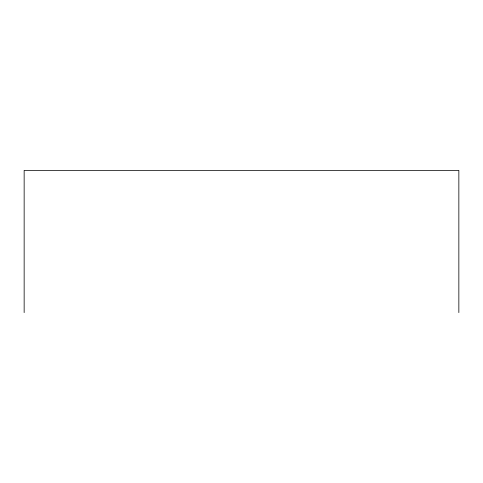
<?xml version="1.0" encoding="UTF-8"?>
<svg xmlns="http://www.w3.org/2000/svg" width="483" height="483" viewBox="0 0 483 483"><rect width="100%" height="100%" fill="white"/><g stroke="black" fill="none" stroke-linecap="round" stroke-linejoin="round"><path stroke-width="0.72" d="M458.85 312.604L458.85 170.396L24.15 170.396L24.15 312.604"/></g></svg>
